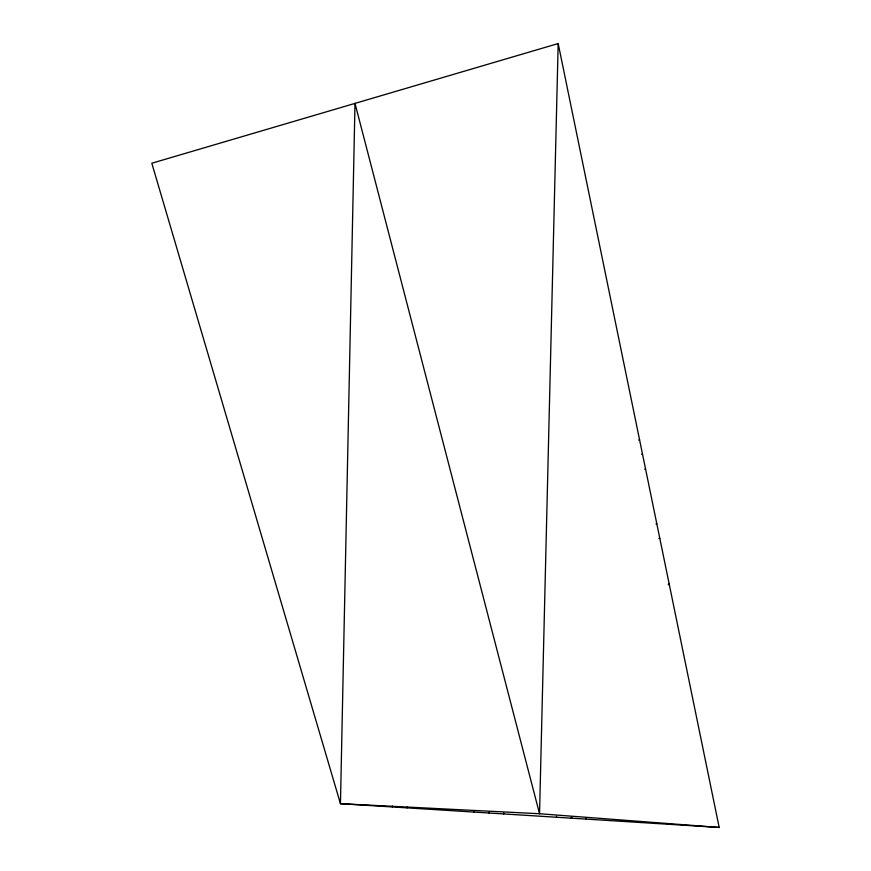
<?xml version="1.0" encoding="UTF-8"?>
<svg xmlns="http://www.w3.org/2000/svg" width="871" height="871" viewBox="0 0 871 871"><rect width="100%" height="100%" fill="white"/><g stroke="black" fill="none" stroke-linecap="round" stroke-linejoin="round"><path stroke-width="1.31" d="M558.18 43.55L539.541 813.743L719.185 827.45L558.18 43.55L151.815 163.236L340.452 803.693L719.185 827.45M392.331 806.949L392.396 806.067M407.095 807.874L407.149 806.992M473.944 812.066L473.998 811.184M488.707 812.991L488.762 812.11M489.219 813.024L489.273 812.142M503.645 813.928L503.699 813.046M556.482 817.248L556.536 816.356M571.245 818.174L571.3 817.281M571.757 818.207L571.812 817.314M586.172 819.11L586.237 818.217M640.566 822.518L640.631 821.636M655.33 823.443L655.384 822.562M655.841 823.476L655.907 822.594M670.267 824.38L670.322 823.498M638.715 440.084L639.586 439.909M641.622 454.237L642.493 454.052M644.703 469.229L645.574 469.044M655.95 524.004L656.821 523.83M658.922 538.496L659.793 538.311M668.307 584.191L669.178 584.016M668.416 584.702L669.287 584.517M354.998 103.388L340.452 803.693L539.541 813.743L354.998 103.388"/></g></svg>
